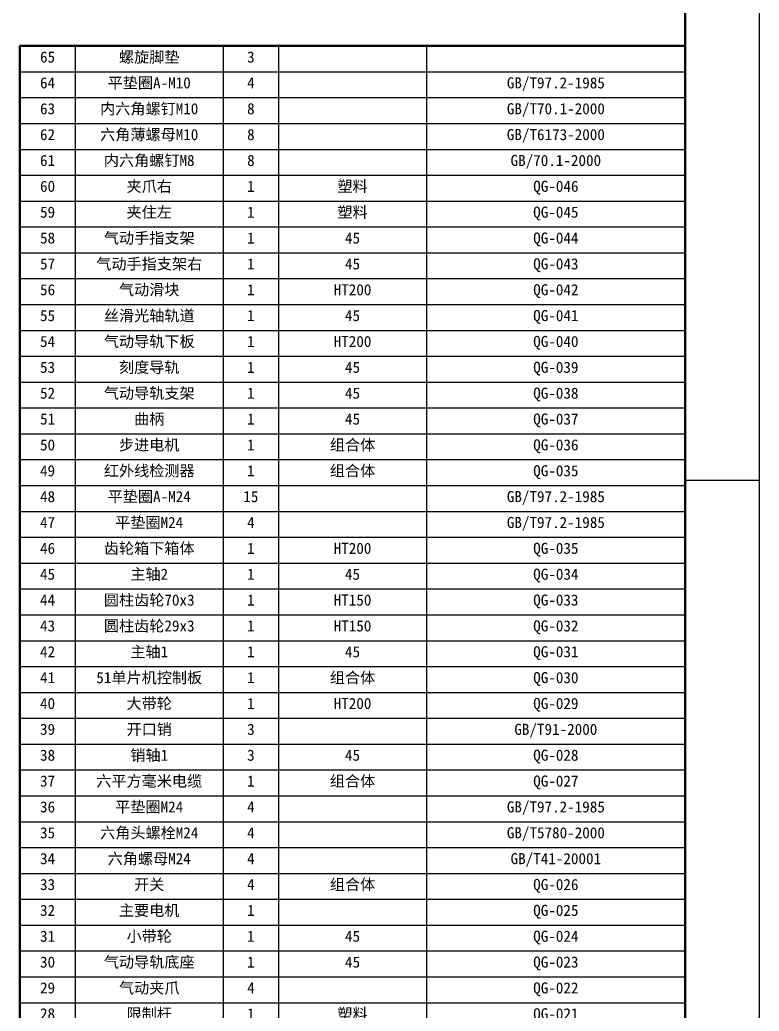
# Model space of a CAD drawing. Header units: millimetres. Extents: x 0 to 1189, y 0 to 841.
# Drawn here: x 988.9 to 1188.9, y 276.7 to 545.1 of the extents above; entities that cross this region are included whole.
import ezdxf

# ---------------------------------------------------------------- set-up
doc = ezdxf.new("R2010")
doc.units = ezdxf.units.MM
doc.layers.add('文字', color=6, linetype='Continuous')
doc.layers.add('细实线', color=7, linetype='Continuous')
doc.layers.add('粗实线', color=255, linetype='Continuous', lineweight=50)

# ---------------------------------------------------------------- blocks, each defined once
blk = doc.blocks.new('*T161')
at = {"layer": '文字', "color": 0, "linetype": 'ByBlock', "lineweight": -2}
for p, q in [((0, 0), (180, 0)), ((0, 0), (0, -462.01)), ((15, 0), (15, -462.01)), ((55, 0), (55, -462.01)), ((70, 0), (70, -462.01)), ((110, 0), (110, -462.01)), ((180, 0), (180, -462.01)), ((0, -7), (180, -7)), ((0, -14), (180, -14)), ((0, -21), (180, -21)), ((0, -28), (180, -28)), ((0, -35), (180, -35)), ((0, -42), (180, -42)), ((0, -49), (180, -49)), ((0, -56), (180, -56)), ((0, -63), (180, -63)), ((0, -70), (180, -70)), ((0, -77), (180, -77)), ((0, -84), (180, -84)), ((0, -91), (180, -91)), ((0, -98), (180, -98)), ((0, -105), (180, -105)), ((0, -112), (180, -112)), ((0, -119), (180, -119)), ((0, -126), (180, -126)), ((0, -133), (180, -133)), ((0, -140), (180, -140)), ((0, -147), (180, -147)), ((0, -154), (180, -154)), ((0, -161), (180, -161)), ((0, -168), (180, -168)), ((0, -175), (180, -175)), ((0, -182), (180, -182)), ((0, -189), (180, -189)), ((0, -196), (180, -196)), ((0, -203), (180, -203)), ((0, -210), (180, -210)), ((0, -217), (180, -217)), ((0, -224), (180, -224)), ((0, -231), (180, -231)), ((0, -238), (180, -238)), ((0, -245), (180, -245)), ((0, -252), (180, -252)), ((0, -259), (180, -259)), ((0, -266), (180, -266)), ((0, -273), (180, -273)), ((0, -280), (180, -280)), ((0, -287), (180, -287)), ((0, -294), (180, -294)), ((0, -301), (180, -301)), ((0, -308), (180, -308)), ((0, -315), (180, -315)), ((0, -322), (180, -322)), ((0, -329), (180, -329)), ((0, -336), (180, -336)), ((0, -343.01), (180, -343.01)), ((0, -350.01), (180, -350.01)), ((0, -357.01), (180, -357.01)), ((0, -364.01), (180, -364.01)), ((0, -371.01), (180, -371.01)), ((0, -378.01), (180, -378.01)), ((0, -385.01), (180, -385.01)), ((0, -392.01), (180, -392.01)), ((0, -399.01), (180, -399.01)), ((0, -406.01), (180, -406.01)), ((0, -413.01), (180, -413.01)), ((0, -420.01), (180, -420.01)), ((0, -427.01), (180, -427.01)), ((0, -434.01), (180, -434.01)), ((0, -441.01), (180, -441.01)), ((0, -448.01), (180, -448.01)), ((0, -455.01), (180, -455.01)), ((0, -462.01), (180, -462.01))]:
    blk.add_line(p, q, dxfattribs=at)
at = {"layer": '文字', "color": 0, "char_height": 3, "attachment_point": 2}
for s, insert, width in [('65', (7.5, -1.5), 12), ('{\\fSimSun|b0|i0|c134|p2;螺旋脚垫}', (35, -1.5), 37), ('3', (62.5, -1.5), 12), ('64', (7.5, -8.5), 12), ('{\\fSimSun|b0|i0|c134|p2;平垫圈}A-M10', (35, -8.5), 37), ('4', (62.5, -8.5), 12), ('GB/T97.2-1985', (145, -8.5), 67), ('63', (7.5, -15.5), 12), ('{\\fSimSun|b0|i0|c134|p2;内六角螺钉M10}', (35, -15.5), 37), ('8', (62.5, -15.5), 12), ('GB/T70.1-2000', (145, -15.5), 67), ('62', (7.5, -22.5), 12), ('{\\fSimSun|b0|i0|c134|p2;六角薄螺母M10}', (35, -22.5), 37), ('8', (62.5, -22.5), 12), ('GB/T6173-2000', (145, -22.5), 67), ('{\\fSimSun|b0|i0|c134|p2;内六角螺钉M8}', (35, -29.5), 37), ('GB/70.1-2000', (145, -29.5), 67), ('61', (7.5, -29.5), 12), ('8', (62.5, -29.5), 12), ('60', (7.5, -36.5), 12), ('{\\fSimSun|b0|i0|c134|p2;夹爪右}', (35, -36.5), 37), ('1', (62.5, -36.5), 12), ('{\\fSimSun|b0|i0|c134|p2;塑料}', (90, -36.5), 37), ('QG-046', (145, -36.5), 67), ('59', (7.5, -43.5), 12), ('{\\fSimSun|b0|i0|c134|p2;夹住左}', (35, -43.5), 37), ('1', (62.5, -43.5), 12), ('{\\fSimSun|b0|i0|c134|p2;塑料}', (90, -43.5), 37), ('QG-045', (145, -43.5), 67), ('58', (7.5, -50.5), 12), ('{\\fSimSun|b0|i0|c134|p2;气动手指支架}', (35, -50.5), 37), ('1', (62.5, -50.5), 12), ('45', (90, -50.5), 37), ('QG-044', (145, -50.5), 67), ('57', (7.5, -57.5), 12), ('{\\fSimSun|b0|i0|c134|p2;气动手指支架右}', (35, -57.5), 37), ('1', (62.5, -57.5), 12), ('{\\fSimSun|b0|i0|c134|p2;45}', (90, -57.5), 37), ('QG-043', (145, -57.5), 67), ('{\\fSimSun|b0|i0|c134|p2;气动滑块}', (35, -64.5), 37), ('56', (7.5, -64.5), 12), ('1', (62.5, -64.5), 12), ('HT200', (90, -64.5), 37), ('QG-042', (145, -64.5), 67), ('55', (7.5, -71.5), 12), ('{\\fSimSun|b0|i0|c134|p2;丝滑光轴轨道}', (35, -71.5), 37), ('1', (62.5, -71.5), 12), ('45', (90, -71.5), 37), ('QG-041', (145, -71.5), 67), ('54', (7.5, -78.5), 12), ('{\\fSimSun|b0|i0|c134|p2;气动导轨下板}', (35, -78.5), 37), ('1', (62.5, -78.5), 12), ('HT200', (90, -78.5), 37), ('QG-040', (145, -78.5), 67), ('53', (7.5, -85.5), 12), ('{\\fSimSun|b0|i0|c134|p2;刻度导轨}', (35, -85.5), 37), ('1', (62.5, -85.5), 12), ('45', (90, -85.5), 37), ('QG-039', (145, -85.5), 67), ('52', (7.5, -92.5), 12), ('{\\fSimSun|b0|i0|c134|p2;气动导轨支架}', (35, -92.5), 37), ('1', (62.5, -92.5), 12), ('45', (90, -92.5), 37), ('QG-038', (145, -92.5), 67), ('{\\fSimSun|b0|i0|c134|p2;曲柄}', (35, -99.5), 37), ('51', (7.5, -99.5), 12), ('1', (62.5, -99.5), 12), ('45', (90, -99.5), 37), ('QG-037', (145, -99.5), 67), ('50', (7.5, -106.5), 12), ('{\\fSimSun|b0|i0|c134|p2;步进电机}', (35, -106.5), 37), ('1', (62.5, -106.5), 12), ('{\\fSimSun|b0|i0|c134|p2;组合体}', (90, -106.5), 37), ('QG-036', (145, -106.5), 67), ('49', (7.5, -113.5), 12), ('{\\fSimSun|b0|i0|c134|p2;红外线检测器}', (35, -113.5), 37), ('1', (62.5, -113.5), 12), ('{\\fSimSun|b0|i0|c134|p2;组合体}', (90, -113.5), 37), ('QG-035', (145, -113.5), 67), ('48', (7.5, -120.5), 12), ('{\\fSimSun|b0|i0|c134|p2;平垫圈A-M24}', (35, -120.5), 37), ('15', (62.5, -120.5), 12), ('GB/T97.2-1985', (145, -120.5), 67), ('47', (7.5, -127.5), 12), ('{\\fSimSun|b0|i0|c134|p2;平垫圈M24}', (35, -127.5), 37), ('4', (62.5, -127.5), 12), ('GB/T97.2-1985', (145, -127.5), 67), ('{\\fSimSun|b0|i0|c134|p2;齿轮箱下箱体}', (35, -134.5), 37), ('46', (7.5, -134.5), 12), ('1', (62.5, -134.5), 12), ('HT200', (90, -134.5), 37), ('QG-035', (145, -134.5), 67), ('45', (7.5, -141.5), 12), ('{\\fSimSun|b0|i0|c134|p2;主轴2}', (35, -141.5), 37), ('1', (62.5, -141.5), 12), ('45', (90, -141.5), 37), ('QG-034', (145, -141.5), 67), ('44', (7.5, -148.5), 12), ('{\\fSimSun|b0|i0|c134|p2;圆柱齿轮70x3}', (35, -148.5), 37), ('1', (62.5, -148.5), 12), ('HT150', (90, -148.5), 37), ('QG-033', (145, -148.5), 67), ('43', (7.5, -155.5), 12), ('{\\fSimSun|b0|i0|c134|p2;圆柱齿轮29x3}', (35, -155.5), 37), ('1', (62.5, -155.5), 12), ('HT150', (90, -155.5), 37), ('QG-032', (145, -155.5), 67), ('42', (7.5, -162.5), 12), ('{\\fSimSun|b0|i0|c134|p2;主轴1}', (35, -162.5), 37), ('1', (62.5, -162.5), 12), ('45', (90, -162.5), 37), ('QG-031', (145, -162.5), 67), ('{\\fSimSun|b0|i0|c134|p2;51单片机控制板}', (35, -169.5), 37), ('{\\fSimSun|b0|i0|c134|p2;组合体}', (90, -169.5), 37), ('41', (7.5, -169.5), 12), ('1', (62.5, -169.5), 12), ('QG-030', (145, -169.5), 67), ('40', (7.5, -176.5), 12), ('{\\fSimSun|b0|i0|c134|p2;大带轮}', (35, -176.5), 37), ('1', (62.5, -176.5), 12), ('HT200', (90, -176.5), 37), ('QG-029', (145, -176.5), 67), ('39', (7.5, -183.5), 12), ('{\\fSimSun|b0|i0|c134|p2;开口销}', (35, -183.5), 37), ('3', (62.5, -183.5), 12), ('GB/T91-2000', (145, -183.5), 67), ('{\\fSimSun|b0|i0|c134|p2;销轴1}', (35, -190.5), 37), ('QG-028', (145, -190.5), 67), ('38', (7.5, -190.5), 12), ('3', (62.5, -190.5), 12), ('45', (90, -190.5), 37), ('37', (7.5, -197.5), 12), ('{\\fSimSun|b0|i0|c134|p2;六平方毫米电缆}', (35, -197.5), 37), ('1', (62.5, -197.5), 12), ('{\\fSimSun|b0|i0|c134|p2;组合体}', (90, -197.5), 37), ('QG-027', (145, -197.5), 67), ('36', (7.5, -204.5), 12), ('{\\fSimSun|b0|i0|c134|p2;平垫圈M24}', (35, -204.5), 37), ('4', (62.5, -204.5), 12), ('GB/T97.2-1985', (145, -204.5), 67), ('35', (7.5, -211.5), 12), ('{\\fSimSun|b0|i0|c134|p2;六角头螺栓M24}', (35, -211.5), 37), ('4', (62.5, -211.5), 12), ('GB/T5780-2000', (145, -211.5), 67), ('34', (7.5, -218.5), 12), ('{\\fSimSun|b0|i0|c134|p2;六角螺母M24}', (35, -218.5), 37), ('4', (62.5, -218.5), 12), ('GB/T41-20001', (145, -218.5), 67), ('{\\fSimSun|b0|i0|c134|p2;开关}', (35, -225.5), 37), ('{\\fSimSun|b0|i0|c134|p2;组合体}', (90, -225.5), 37), ('33', (7.5, -225.5), 12), ('4', (62.5, -225.5), 12), ('QG-026', (145, -225.5), 67), ('32', (7.5, -232.5), 12), ('{\\fSimSun|b0|i0|c134|p2;主要电机}', (35, -232.5), 37), ('1', (62.5, -232.5), 12), ('QG-025', (145, -232.5), 67), ('31', (7.5, -239.5), 12), ('{\\fSimSun|b0|i0|c134|p2;小带轮}', (35, -239.5), 37), ('1', (62.5, -239.5), 12), ('{\\fSimSun|b0|i0|c134|p2;45}', (90, -239.5), 37), ('QG-024', (145, -239.5), 67), ('30', (7.5, -246.5), 12), ('{\\fSimSun|b0|i0|c134|p2;气动导轨底座}', (35, -246.5), 37), ('1', (62.5, -246.5), 12), ('45', (90, -246.5), 37), ('QG-023', (145, -246.5), 67), ('29', (7.5, -253.5), 12), ('{\\fSimSun|b0|i0|c134|p2;气动夹爪}', (35, -253.5), 37), ('4', (62.5, -253.5), 12), ('QG-022', (145, -253.5), 67), ('{\\fSimSun|b0|i0|c134|p2;限制杆}', (35, -260.5), 37), ('{\\fSimSun|b0|i0|c134|p2;塑料}', (90, -260.5), 37), ('28', (7.5, -260.5), 12), ('1', (62.5, -260.5), 12), ('QG-021', (145, -260.5), 67), ('27', (7.5, -267.5), 12), ('{\\fSimSun|b0|i0|c134|p2;刻度导轨指针}', (35, -267.5), 37), ('1', (62.5, -267.5), 12), ('45', (90, -267.5), 37), ('QG-020', (145, -267.5), 67), ('26', (7.5, -274.5), 12), ('{\\fSimSun|b0|i0|c134|p2;下刀具}', (35, -274.5), 37), ('1', (62.5, -274.5), 12), ('45', (90, -274.5), 37), ('QG-019', (145, -274.5), 67), ('25', (7.5, -281.5), 12), ('{\\fSimSun|b0|i0|c134|p2;上刀具}', (35, -281.5), 37), ('1', (62.5, -281.5), 12), ('45', (90, -281.5), 37), ('QG-018', (145, -281.5), 67), ('24', (7.5, -288.5), 12), ('{\\fSimSun|b0|i0|c134|p2;中间刀具}', (35, -288.5), 37), ('1', (62.5, -288.5), 12), ('45', (90, -288.5), 37), ('QG-017', (145, -288.5), 67), ('{\\fSimSun|b0|i0|c134|p2;曲柄滑块}', (35, -295.5), 37), ('23', (7.5, -295.5), 12), ('1', (62.5, -295.5), 12), ('45', (90, -295.5), 37), ('QG-016', (145, -295.5), 67), ('22', (7.5, -302.5), 12), ('{\\fSimSun|b0|i0|c134|p2;电机支架}', (35, -302.5), 37), ('1', (62.5, -302.5), 12), ('{\\fSimSun|b0|i0|c134|p2;45}', (90, -302.5), 37), ('QG-015', (145, -302.5), 67), ('21', (7.5, -309.5), 12), ('{\\fSimSun|b0|i0|c134|p2;齿轮箱上箱体}', (35, -309.5), 37), ('1', (62.5, -309.5), 12), ('HT200', (90, -309.5), 37), ('QG-014', (145, -309.5), 67), ('20', (7.5, -316.5), 12), ('{\\fSimSun|b0|i0|c134|p2;小摩擦轮}', (35, -316.5), 37), ('3', (62.5, -316.5), 12), ('{\\fSimSun|b0|i0|c134|p2;橡胶}', (90, -316.5), 37), ('QG-013', (145, -316.5), 67), ('19', (7.5, -323.5), 12), ('{\\fSimSun|b0|i0|c134|p2;右侧导向方块}', (35, -323.5), 37), ('1', (62.5, -323.5), 12), ('HT200', (90, -323.5), 37), ('QG-012', (145, -323.5), 67), ('{\\fSimSun|b0|i0|c134|p2;左侧导向方块}', (35, -330.5), 37), ('18', (7.5, -330.5), 12), ('1', (62.5, -330.5), 12), ('HT200', (90, -330.5), 37), ('QG-011', (145, -330.5), 67), ('17', (7.5, -337.5), 12), ('{\\fSimSun|b0|i0|c134|p2;复位弹簧1}', (35, -337.5), 37), ('1', (62.5, -337.5), 12), ('45', (90, -337.5), 37), ('QG-010', (145, -337.5), 67), ('16', (7.5, -344.51), 12), ('{\\fSimSun|b0|i0|c134|p2;齿轮箱顶盖}', (35, -344.51), 37), ('1', (62.5, -344.51), 12), ('HT200', (90, -344.51), 37), ('QG-009', (145, -344.51), 67), ('{\\fSimSun|b0|i0|c134|p2;复位弹簧2}', (35, -351.51), 37), ('3', (62.5, -351.51), 12), ('QG-008', (145, -351.51), 67), ('15', (7.5, -351.51), 12), ('{\\fSimSun|b0|i0|c134|p2;45}', (90, -351.51), 37), ('14', (7.5, -358.51), 12), ('{\\fSimSun|b0|i0|c134|p2;手轮}', (35, -358.51), 37), ('2', (62.5, -358.51), 12), ('45', (90, -358.51), 37), ('QG-007', (145, -358.51), 67), ('13', (7.5, -365.51), 12), ('{\\fSimSun|b0|i0|c134|p2;十字盘头螺栓M10}', (35, -365.51), 37), ('4', (62.5, -365.51), 12), ('GB/T818-2000', (145, -365.51), 67), ('12', (7.5, -372.51), 12), ('{\\fSimSun|b0|i0|c134|p2;摩擦轮扣板}', (35, -372.51), 37), ('1', (62.5, -372.51), 12), ('45', (90, -372.51), 37), ('QG-006', (145, -372.51), 67), ('11', (7.5, -379.51), 12), ('{\\fSimSun|b0|i0|c134|p2;摩擦大轮}', (35, -379.51), 37), ('1', (62.5, -379.51), 12), ('{\\fSimSun|b0|i0|c134|p2;橡胶}', (90, -379.51), 37), ('QG-005', (145, -379.51), 67), ('{\\fSimSun|b0|i0|c134|p2;六角头螺栓M24}', (35, -386.51), 37), ('GB/T5780-2000', (145, -386.51), 67), ('10', (7.5, -386.51), 12), ('15', (62.5, -386.51), 12), ('9', (7.5, -393.51), 12), ('{\\fSimSun|b0|i0|c134|p2;六角螺母C级M24}', (35, -393.51), 37), ('15', (62.5, -393.51), 12), ('GB/T41-20001', (145, -393.51), 67), ('8', (7.5, -400.51), 12), ('{\\fSimSun|b0|i0|c134|p2;六角头螺栓M20}', (35, -400.51), 37), ('4', (62.5, -400.51), 12), ('GB/T5780-2000', (145, -400.51), 67), ('7', (7.5, -407.51), 12), ('{\\fSimSun|b0|i0|c134|p2;平垫圈A型30}', (35, -407.51), 37), ('2', (62.5, -407.51), 12), ('GB{\\fSimSun|b0|i0|c134|p2;/T97.2-1985}', (145, -407.51), 67), ('6', (7.5, -414.51), 12), ('{\\fSimSun|b0|i0|c134|p2;螺栓M24}', (35, -414.51), 37), ('2', (62.5, -414.51), 12), ('GB/T5780-2000', (145, -414.51), 67), ('{\\fSimSun|b0|i0|c134|p2;传送轮支架}', (35, -421.51), 37), ('5', (7.5, -421.51), 12), ('1', (62.5, -421.51), 12), ('45', (90, -421.51), 37), ('QG-004', (145, -421.51), 67), ('4', (7.5, -428.51), 12), ('{\\fSimSun|b0|i0|c134|p2;传送夹紧轮}', (35, -428.51), 37), ('2', (62.5, -428.51), 12), ('{\\fSimSun|b0|i0|c134|p2;羊毛毡}', (90, -428.51), 37), ('QG-003', (145, -428.51), 67), ('3', (7.5, -435.51), 12), ('{\\fSimSun|b0|i0|c134|p2;普通V带}', (35, -435.51), 37), ('1', (62.5, -435.51), 12), ('{\\fSimSun|b0|i0|c134|p2;塑料}', (90, -435.51), 37), ('QG-002', (145, -435.51), 67), ('2', (7.5, -442.51), 12), ('{\\fSimSun|b0|i0|c134|p2;六角形螺母M20}', (35, -442.51), 37), ('4', (62.5, -442.51), 12), ('GB/T41-2001', (145, -442.51), 67), ('1', (7.5, -449.51), 12), ('{\\fSimSun|b0|i0|c134|p2;机架}', (35, -449.51), 37), ('1', (62.5, -449.51), 12), ('HT200', (90, -449.51), 37), ('QG-001', (145, -449.51), 67), ('序号', (7.5, -456.51), 12), ('名称', (35, -456.51), 37), ('数量', (62.5, -456.51), 12), ('材料', (90, -456.51), 37), ('备注', (145, -456.51), 67)]:
    blk.add_mtext(s, dxfattribs=dict(at, insert=insert, width=width))

msp = doc.modelspace()

# ---------------------------------------------------------------- linework, layer by layer
at = {"layer": '粗实线'}
for p, q in [((1168.9495, 820.9821), (1168.9495, 19.9821)), ((988.9495, 530.9933), (988.9495, 537.9933)), ((988.9495, 537.9933), (1168.9495, 537.9933)), ((988.9495, 75.9821), (988.9495, 530.9933)), ((1168.9495, 75.9821), (1168.9495, 530.9933))]:
    msp.add_line(p, q, dxfattribs=at)
at = {"layer": '细实线'}
for p, q in [((1188.9495, 840.9821), (1188.9495, -0.0179)), ((1168.9495, 420.4821), (1188.9495, 420.4821))]:
    msp.add_line(p, q, dxfattribs=at)

# ---------------------------------------------------------------- block references
msp.add_blockref('*T161', (988.9495, 537.9933))

doc.saveas('drawing.dxf')
